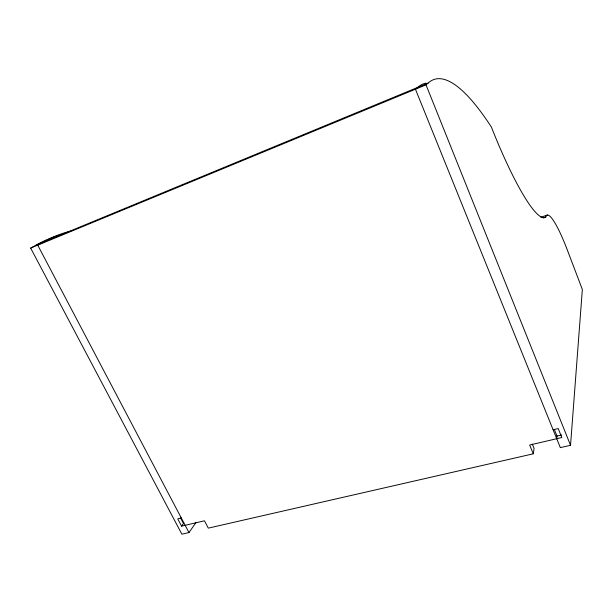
<?xml version="1.0" encoding="UTF-8"?>
<svg xmlns="http://www.w3.org/2000/svg" width="613" height="613" viewBox="0 0 613 613"><rect width="100%" height="100%" fill="white"/><g stroke="black" fill="none" stroke-linecap="round" stroke-linejoin="round"><path stroke-width="0.92" d="M425.813 83.138A315.542 71.821 73.5 0 0 417.691 87.398L415.438 89.199L560.328 447.62L570.534 445.291L582.35 289.512L567.776 251.184A55.814 8.674 71.9 0 0 545.808 217.033A127.473 20.114 70.2 0 1 491.381 127.067A317.143 68.648 73.4 0 0 428.142 83.077L36.175 245.085L30.65 248.081L181.877 534.184L188.965 532.567L196.091 522.414M556.727 438.724L557.025 435.881M181.31 518.023L177.762 518.859L181.594 526.138L204.481 520.797L208.297 528.138L533.295 453.804L534.084 448.394L532.291 444.05M181.594 526.138L183.839 523.027M30.65 248.081L426.004 84.839L428.142 83.077M540.865 217.224L547.524 215.01M543.271 217.868L545.808 217.033M553.11 429.774L558.213 428.564L561.822 437.536L529.67 445.03L533.295 453.804M561.654 434.954L556.995 436.05L554.39 429.567M188.965 532.567L37.73 245.162L43.209 242.181A259.759 162.138 79.2 0 1 70.901 231.07M180.528 517.878L183.494 523.51M426.004 84.839L570.534 445.291M36.175 245.085A258.747 163.403 79.4 0 1 57.032 235.867M57.913 235.591A258.747 163.403 79.4 0 1 60.557 234.81"/></g></svg>
